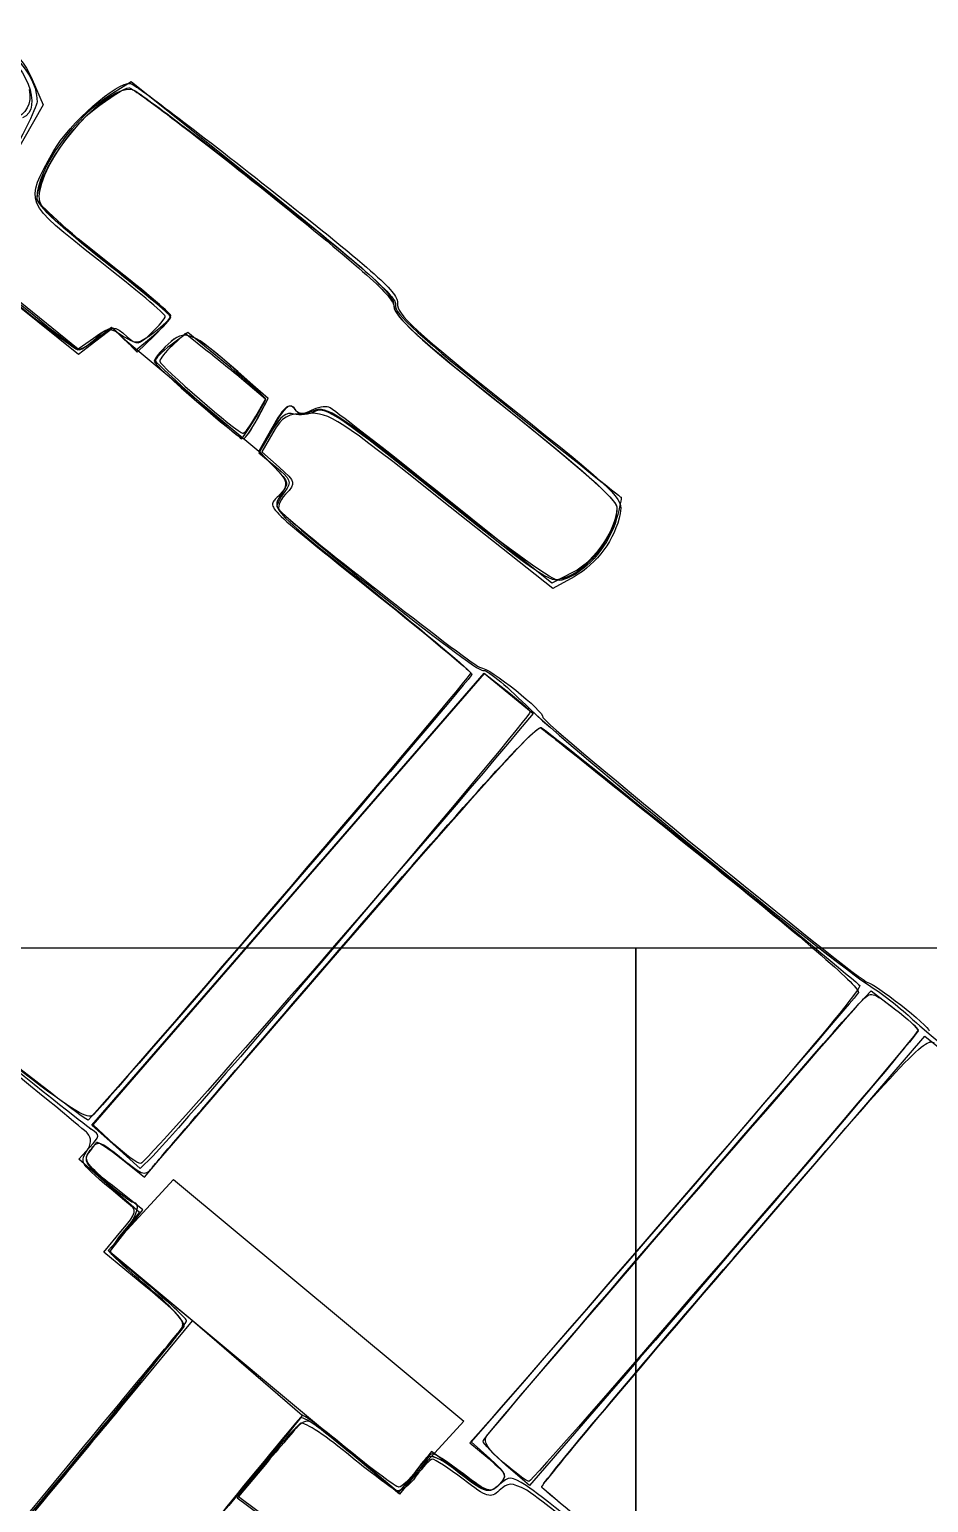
# Model space of a CAD drawing. Extents: x 143 to 420, y 187 to 724.
# Drawn here: x 247.2 to 329.6, y 588.8 to 723.7 of the extents above; entities that cross this region are included whole.
import ezdxf

# ---------------------------------------------------------------- set-up
doc = ezdxf.new("R2010")
doc.units = 0
doc.layers.add('Calque_1', color=7, linetype='CONTINUOUS')
doc.layers.add('Calque_2', color=7, linetype='CONTINUOUS')

msp = doc.modelspace()

# ---------------------------------------------------------------- linework, layer by layer
at = {"layer": 'Calque_1', "color": 7}
for points in [[(247.479718, 719.131594), (248.496519, 716.832959), (244.930557, 710.591257)], [(254.842585, 717.895657), (256.554177, 718.953473), (268.776081, 709.174756)], [(254.842608, 717.896712), (256.554177, 718.954528), (268.776081, 709.175811)], [(254.842625, 717.896613), (256.55421, 718.954429), (268.776114, 709.175712)], [(224.755818, 715.764416), (246.135283, 698.478935), (251.726605, 694.00116), (253.302076, 695.202836), (254.877548, 696.404513), (255.988494, 695.29354), (268.241023, 685.116165), (269.660734, 683.634272)], [(236.829817, 696.67758), (240.543987, 702.95671), (246.135279, 698.478935), (251.726579, 694.00116), (253.302053, 695.202836), (254.877525, 696.404513), (255.988494, 695.29354), (257.099454, 694.182571), (258.640674, 695.659147)], [(246.365676, 698.79544), (251.700094, 694.463938), (253.083405, 695.448944)], [(253.417751, 695.423591), (254.730293, 696.45604), (255.855546, 695.39892), (256.980812, 694.341802), (258.581337, 695.688578)], [(253.417751, 695.423591), (254.730293, 696.45604), (255.855546, 695.39892), (256.980812, 694.341802), (258.581337, 695.688578)], [(265.298321, 693.03502), (261.733104, 695.968007), (260.183016, 694.821973)], [(265.298321, 693.03502), (261.733104, 695.968007), (260.183016, 694.821973)], [(265.298321, 693.03502), (261.733104, 695.968007), (260.183016, 694.821973)], [(263.545596, 694.242337), (261.479306, 695.880857), (260.31992, 694.791675)], [(268.093405, 688.06638), (269.087602, 689.912493), (266.294496, 692.377843)], [(268.093405, 688.06638), (269.087602, 689.912493), (266.294496, 692.377843)], [(268.099405, 688.077546), (269.099634, 689.934823), (266.307187, 692.396804)], [(267.966555, 688.30194), (268.857011, 689.866473), (267.234432, 691.235148)], [(269.412309, 687.200263), (268.241023, 685.116165), (269.660734, 683.634272)], [(269.381058, 686.883112), (268.247419, 684.961668), (269.789727, 683.674081)], [(269.381058, 686.882057), (268.247419, 684.960613), (269.789727, 683.673026)], [(269.381091, 686.883013), (268.247451, 684.961569), (269.78976, 683.673982)], [(269.456515, 687.185281), (268.262055, 685.094118), (269.629978, 683.66635)], [(269.456515, 687.185281), (268.262055, 685.094118), (269.629978, 683.66635)], [(269.523204, 686.779222), (268.514469, 685.040098), (270.087502, 683.634582)], [(297.104044, 673.602594), (295.163747, 672.514212), (285.027549, 680.564061)], [(297.03195, 674.005062), (295.083741, 673.011162), (285.16541, 680.951332)], [(255.164899, 621.374961), (252.956664, 623.356669), (270.918817, 644.067119), (288.880948, 664.777556), (290.866242, 663.205193)], [(255.164899, 621.374796), (252.956664, 623.356508), (270.918817, 644.066954), (288.880948, 664.777394), (290.866242, 663.205028)], [(254.957677, 621.630128), (253.052913, 623.401143), (270.981583, 644.067324), (288.910254, 664.733498), (291.139557, 662.906769), (293.368826, 661.080044), (292.026353, 659.47875)], [(254.957686, 621.630135), (253.052926, 623.401143), (270.981583, 644.067327), (288.910254, 664.733501), (291.139557, 662.906772), (293.368826, 661.080047), (292.026353, 659.478754)], [(323.220572, 634.523583), (324.31617, 635.682717), (326.464873, 634.031284)], [(323.220572, 634.523421), (324.31617, 635.682556), (326.464873, 634.031122)], [(311.690607, 611.10501), (329.238826, 631.52866), (343.608379, 619.942176)], [(311.690607, 611.105007), (329.238826, 631.528657), (343.608379, 619.942173)], [(255.922036, 613.704971), (257.322002, 615.368716), (254.543136, 617.805911), (251.764268, 620.243092), (252.770668, 621.355146)], [(255.922069, 613.706161), (257.322034, 615.369906), (254.543159, 617.807101), (251.764287, 620.244282), (252.770688, 621.356336)], [(255.922102, 613.706062), (257.322034, 615.369807), (254.543176, 617.807002), (251.764301, 620.244183), (252.770701, 621.356237)], [(258.494771, 620.505979), (257.37313, 619.393247), (255.164899, 621.374961)], [(258.494771, 620.505818), (257.37313, 619.393082), (255.164899, 621.374796)], [(255.631712, 620.30564), (257.767691, 618.613937), (259.057816, 620.116407)], [(255.631712, 620.305637), (257.767691, 618.613937), (259.057816, 620.116404)], [(256.452908, 598.532973), (262.171706, 605.438587), (258.358987, 608.592388), (254.546232, 611.746167), (256.076544, 613.678338), (257.606854, 615.610529), (254.832241, 617.824543)], [(262.171706, 605.438587), (258.358987, 608.592388), (254.546248, 611.746163), (256.076544, 613.678338), (257.606854, 615.610532), (254.832254, 617.824543)], [(257.888778, 608.558883), (254.04437, 611.73903), (255.596842, 613.614781)], [(258.010512, 608.81194), (254.562414, 611.724878), (255.840085, 613.40001)], [(258.010545, 608.812866), (254.56245, 611.725804), (255.840118, 613.400936)], [(272.217645, 596.786633), (262.171706, 605.438587)], [(290.436838, 597.514976), (287.681872, 594.350391), (289.380073, 592.821862)], [(290.436871, 597.515902), (287.681905, 594.351347), (289.380106, 592.822785)], [(288.599887, 595.437286), (287.563659, 594.279187), (289.320901, 592.794831)], [(288.599887, 595.437253), (287.563659, 594.279154), (289.320901, 592.794798)], [(296.178778, 593.993411), (293.032483, 590.370275), (290.898449, 592.206007)], [(296.178778, 593.993247), (293.032483, 590.37011), (290.898449, 592.205842)], [(268.986135, 592.469398), (266.359635, 589.364574), (285.821878, 574.850831)], [(286.704521, 591.511463), (284.042056, 593.46587), (282.539206, 591.592492), (281.036324, 589.719114), (276.695536, 593.374457)], [(286.704554, 591.512386), (284.042089, 593.466793), (282.539239, 591.593415), (281.036357, 589.720037), (276.695569, 593.37538)], [(282.274199, 591.002415), (281.130407, 589.576177), (277.516929, 592.574854)], [(282.274199, 591.00136), (281.130407, 589.575122), (277.516929, 592.573799)], [(282.274232, 591.002316), (281.130439, 589.576078), (277.516962, 592.574755)], [(267.774368, 591.121057), (266.249729, 589.222032), (274.323197, 583.237534)], [(267.774368, 591.120002), (266.249729, 589.220977), (274.323197, 583.236479)], [(267.774401, 591.120958), (266.249762, 589.221933), (274.32323, 583.237435)]]:
    msp.add_lwpolyline(points, dxfattribs=at)
for points in [[(267.966555, 688.30194)], [(267.80051, 687.940266)], [(267.80051, 687.940266)], [(267.80051, 687.940266)], [(268.093405, 688.06638)], [(268.093405, 688.06638)], [(268.099405, 688.077546)], [(254.957677, 621.630128)], [(254.957686, 621.630135)], [(260.410887, 618.393655), (287.010015, 596.24003), (281.036512, 589.719903), (254.437383, 611.873529)], [(290.623454, 592.461652)], [(290.623454, 592.461619)]]:
    msp.add_lwpolyline(points, close=True, dxfattribs=at)
for points in [[(239.974167, 723.403831), (243.770895, 723.727648), (247.92546, 720.433408), (247.92546, 717.099073)], [(239.974191, 723.404886), (243.770918, 723.728703), (247.925483, 720.434463), (247.925483, 717.100128)], [(239.974207, 723.404787), (243.770935, 723.728604), (247.925499, 720.434364), (247.925499, 717.100029)], [(240.520575, 723.495359), (243.933539, 723.496743), (246.168825, 722.095097), (247.479718, 719.131594)], [(244.04059, 722.215239), (246.824004, 720.894423), (248.579522, 716.396167), (246.606981, 715.639234)], [(244.04059, 722.215239), (246.824004, 720.894423), (248.579522, 716.396167), (246.606981, 715.639234)], [(247.193379, 718.238894), (247.78396, 715.550004), (244.81574, 714.439219), (241.541922, 716.123977)], [(247.193405, 718.23889), (247.783977, 715.549987), (244.815759, 714.439193), (241.541922, 716.123977)], [(247.92546, 708.281476), (247.92546, 710.940249), (251.398024, 715.766802), (254.842585, 717.895657)], [(247.925483, 708.282531), (247.925483, 710.941304), (251.398048, 715.767857), (254.842608, 717.896712)], [(247.925499, 708.282432), (247.925499, 710.941205), (251.398064, 715.767758), (254.842625, 717.896613)], [(248.186808, 708.945638), (248.82413, 712.58084), (254.481828, 718.801102), (256.638073, 718.237232)], [(248.186808, 708.945638), (248.82413, 712.58084), (254.481828, 718.801102), (256.638073, 718.237232)], [(249.41365, 712.520507), (250.855563, 715.110588), (255.288485, 719.024991), (256.503971, 718.781507)], [(253.143788, 716.390615), (254.537298, 717.492134), (255.975077, 718.393375), (256.338848, 718.393375)], [(256.338848, 718.393375), (256.702619, 718.393375), (262.31227, 714.138478), (268.804761, 708.93805)], [(256.503971, 718.781507), (256.868566, 718.708456), (262.554597, 714.397271), (269.139621, 709.201059)], [(256.638073, 718.237232), (257.120354, 718.111107), (262.70083, 713.900637), (269.039176, 708.880621)], [(256.638073, 718.237232), (257.120354, 718.111107), (262.70083, 713.900637), (269.039176, 708.880621)], [(247.92546, 717.099073), (247.92546, 716.61318), (246.316802, 713.403265), (244.35067, 709.965927)], [(247.925483, 717.100128), (247.925483, 716.614235), (246.316825, 713.40432), (244.350693, 709.966982)], [(247.925499, 717.100029), (247.925499, 716.614136), (246.316842, 713.404221), (244.35071, 709.966883)], [(247.944896, 708.20709), (247.8998, 710.050519), (250.700791, 714.459542), (253.143788, 716.390615)], [(253.550538, 702.603277), (246.664295, 708.015332), (246.76765, 707.767555), (249.41365, 712.520507)], [(254.05006, 702.603195), (248.258692, 707.146482), (247.933124, 707.498655), (248.186808, 708.945638)], [(254.05006, 702.603195), (248.258692, 707.146482), (247.933124, 707.498655), (248.186808, 708.945638)], [(268.776081, 709.175811), (278.136378, 701.686658), (280.941582, 699.181525), (280.757208, 698.476384)], [(268.776081, 709.174756), (278.136378, 701.685603), (280.941582, 699.18047), (280.757208, 698.475329)], [(268.776114, 709.175712), (278.13641, 701.686559), (280.941615, 699.181426), (280.757241, 698.476285)], [(268.804761, 708.93805), (277.838471, 701.702102), (280.610381, 699.21482), (280.614007, 698.341352)], [(269.039176, 708.880621), (278.447701, 701.428975), (280.568482, 699.518934), (280.591063, 698.476611)], [(269.039176, 708.880621), (278.447701, 701.428975), (280.568482, 699.518934), (280.591063, 698.476611)], [(269.139621, 709.201059), (279.048491, 701.382), (281.082178, 699.560437), (280.937297, 698.633997)], [(254.030663, 702.519875), (250.137743, 705.58717), (247.92546, 707.674943), (247.92546, 708.281476)], [(254.030686, 702.52093), (250.137766, 705.588224), (247.925483, 707.675998), (247.925483, 708.282531)], [(254.030702, 702.520831), (250.137782, 705.588126), (247.925499, 707.675899), (247.925499, 708.282432)], [(254.073106, 702.655389), (250.713269, 705.272441), (247.955574, 707.770704), (247.944896, 708.20709)], [(240.77588, 703.434652), (240.77588, 703.044721), (251.339439, 694.390057), (251.81537, 694.390057)], [(240.775904, 703.435707), (240.775904, 703.045776), (251.339462, 694.391112), (251.815393, 694.391112)], [(240.77592, 703.435608), (240.77592, 703.045677), (251.339478, 694.391013), (251.81541, 694.391013)], [(259.671199, 697.457783), (259.671199, 697.642091), (256.916892, 699.957562), (253.550538, 702.603277)], [(260.158886, 697.42251), (260.145699, 697.580347), (257.388525, 699.87416), (254.030663, 702.519875)], [(260.158886, 697.423565), (260.145699, 697.581402), (257.388525, 699.875215), (254.030686, 702.52093)], [(260.158918, 697.423466), (260.145732, 697.581303), (257.388558, 699.875116), (254.030702, 702.520831)], [(260.181895, 697.414078), (260.181895, 697.622385), (257.422578, 699.957483), (254.05006, 702.603195)], [(260.181895, 697.414078), (260.181895, 697.622385), (257.422578, 699.957483), (254.05006, 702.603195)], [(260.181895, 697.516421), (260.181895, 697.725816), (257.432929, 700.03834), (254.073106, 702.655389)], [(245.918092, 698.719007), (248.847852, 696.344443), (251.438493, 694.399257), (251.675064, 694.396376)], [(245.918092, 698.719007), (248.847852, 696.344443), (251.438493, 694.399257), (251.675064, 694.396376)], [(280.757208, 698.476384), (280.573592, 697.773889), (282.978434, 695.587609), (290.904185, 689.25193)], [(280.757208, 698.475329), (280.573592, 697.772834), (282.978434, 695.586554), (290.904185, 689.250875)], [(280.757241, 698.476285), (280.573625, 697.77379), (282.978467, 695.58751), (290.904218, 689.251831)], [(280.591063, 698.476611), (280.614139, 697.44103), (282.546854, 695.663755), (290.827673, 689.066488)], [(280.591063, 698.476611), (280.614139, 697.44103), (282.546854, 695.663755), (290.827673, 689.066488)], [(280.614007, 698.341352), (280.617304, 697.471589), (283.048123, 695.264494), (290.827673, 689.066567)], [(280.937297, 698.633997), (280.793239, 697.713032), (282.611532, 696.039199), (291.19418, 689.19191)], [(253.083405, 695.448944), (254.769083, 696.649249), (255.000953, 696.659327), (256.189219, 695.583937)], [(253.333964, 695.454938), (254.408998, 696.464878), (254.534226, 696.476077), (255.761496, 695.671947)], [(253.333987, 695.455992), (254.409021, 696.465933), (254.534249, 696.477132), (255.761496, 695.673002)], [(253.334003, 695.455894), (254.409037, 696.465834), (254.534265, 696.477033), (255.761529, 695.672903)], [(258.399864, 695.928298), (259.099121, 696.585205), (259.671199, 697.273475), (259.671199, 697.457783)], [(258.581337, 695.688578), (259.461639, 696.429302), (260.181895, 697.205781), (260.181895, 697.414078)], [(258.581337, 695.688578), (259.461639, 696.429302), (260.181895, 697.205781), (260.181895, 697.414078)], [(258.618687, 695.980864), (259.478451, 696.616515), (260.171544, 697.265728), (260.158886, 697.423565)], [(258.618687, 695.979809), (259.478451, 696.61546), (260.171544, 697.264673), (260.158886, 697.42251)], [(258.61872, 695.980765), (259.478484, 696.616416), (260.171577, 697.265629), (260.158918, 697.423466)], [(258.640674, 695.659147), (259.488341, 696.471264), (260.181895, 697.30704), (260.181895, 697.516421)], [(266.307187, 692.396804), (262.116226, 696.091808), (261.465032, 696.347219), (259.924701, 694.90016)], [(266.294496, 692.377843), (262.079041, 696.098583), (261.460911, 696.343349), (259.924701, 694.90016)], [(266.294496, 692.377843), (262.079041, 696.098583), (261.460911, 696.343349), (259.924701, 694.90016)], [(251.675064, 694.396376), (251.911622, 694.393482), (252.695847, 694.855739), (253.417751, 695.423591)], [(251.675064, 694.396376), (251.911622, 694.393482), (252.695847, 694.855739), (253.417751, 695.423591)], [(251.81537, 694.390057), (252.027171, 694.390057), (252.71053, 694.869255), (253.333964, 695.454938)], [(251.815393, 694.391112), (252.027195, 694.391112), (252.710553, 694.87031), (253.333987, 695.455992)], [(251.81541, 694.391013), (252.027211, 694.391013), (252.710569, 694.870211), (253.334003, 695.455894)], [(255.761496, 695.673002), (256.992515, 694.8664), (257.131562, 694.88138), (258.618687, 695.980864)], [(255.761496, 695.671947), (256.992515, 694.865345), (257.131562, 694.880325), (258.618687, 695.979809)], [(255.761529, 695.672903), (256.992548, 694.866301), (257.131595, 694.881281), (258.61872, 695.980765)], [(256.189219, 695.583937), (257.070642, 694.786285), (257.206821, 694.807498), (258.399864, 695.928298)], [(259.924701, 694.90016), (259.223532, 694.24144), (258.649839, 693.537083), (258.649839, 693.334924)], [(259.924701, 694.90016), (259.223532, 694.24144), (258.649839, 693.537083), (258.649839, 693.334924)], [(259.924701, 694.90016), (259.223532, 694.24144), (258.649839, 693.537083), (258.649839, 693.334924)], [(260.183016, 694.821973), (259.330471, 694.191656), (258.694177, 693.530381), (258.769074, 693.352475)], [(260.183016, 694.821973), (259.330471, 694.191656), (258.694177, 693.530381), (258.769074, 693.352475)], [(260.183016, 694.821973), (259.330471, 694.191656), (258.694177, 693.530381), (258.769074, 693.352475)], [(260.31992, 694.791675), (259.682242, 694.192622), (259.160535, 693.536859), (259.160535, 693.334426)], [(267.234432, 691.235148), (266.342031, 691.987914), (264.682037, 693.341151), (263.545596, 694.242337)], [(258.649839, 693.334924), (258.649839, 692.947244), (266.374008, 686.236869), (266.832322, 686.226373)], [(258.649839, 693.334924), (258.649839, 692.947244), (266.374008, 686.236869), (266.832322, 686.226373)], [(258.649839, 693.334924), (258.649839, 692.947244), (266.374008, 686.236869), (266.832322, 686.226373)], [(258.769074, 693.352475), (258.881485, 693.085391), (266.376579, 686.328041), (266.651476, 686.245954)], [(258.769074, 693.352475), (258.881485, 693.085391), (266.376579, 686.328041), (266.651476, 686.245954)], [(258.769074, 693.352475), (258.881485, 693.085391), (266.376579, 686.328041), (266.651476, 686.245954)], [(259.160535, 693.334426), (259.160535, 692.933023), (266.336592, 686.728921), (266.794808, 686.734179)], [(268.863538, 689.88115), (268.863538, 690.002626), (267.259189, 691.421876), (265.298321, 693.03502)], [(268.863538, 689.88115), (268.863538, 690.002626), (267.259189, 691.421876), (265.298321, 693.03502)], [(268.863538, 689.88115), (268.863538, 690.002626), (267.259189, 691.421876), (265.298321, 693.03502)], [(267.80051, 687.940266), (268.38518, 688.886267), (268.863538, 689.759663), (268.863538, 689.88115)], [(267.80051, 687.940266), (268.38518, 688.886267), (268.863538, 689.759663), (268.863538, 689.88115)], [(267.80051, 687.940266), (268.38518, 688.886267), (268.863538, 689.759663), (268.863538, 689.88115)], [(271.673127, 688.772293), (271.112752, 689.679027), (270.608351, 689.328304), (269.412309, 687.200263)], [(271.660237, 688.793137), (271.128047, 689.654237), (270.679985, 689.327338), (269.456515, 687.185281)], [(271.660237, 688.793137), (271.128047, 689.654237), (270.679985, 689.327338), (269.456515, 687.185281)], [(266.794808, 686.734179), (266.949415, 686.735965), (267.476825, 687.441446), (267.966555, 688.30194)], [(271.457238, 688.505417), (270.752541, 688.729086), (270.228724, 688.319757), (269.381058, 686.883112)], [(271.457238, 688.504362), (270.752541, 688.728031), (270.228724, 688.318702), (269.381058, 686.882057)], [(271.457271, 688.505318), (270.752574, 688.728987), (270.228757, 688.319658), (269.381091, 686.883013)], [(272.711628, 688.566129), (270.791868, 688.524066), (270.411615, 688.310913), (269.523204, 686.779222)], [(273.421962, 688.753381), (272.859741, 688.452475), (271.975615, 688.340911), (271.457238, 688.505417)], [(273.421962, 688.752326), (272.859741, 688.45142), (271.975615, 688.339856), (271.457238, 688.504362)], [(273.421995, 688.753282), (272.859774, 688.452376), (271.975648, 688.340812), (271.457271, 688.505318)], [(273.278234, 688.801708), (272.438611, 688.482473), (271.854138, 688.479375), (271.660237, 688.793137)], [(273.278234, 688.801708), (272.438611, 688.482473), (271.854138, 688.479375), (271.660237, 688.793137)], [(273.019886, 688.811621), (272.338693, 688.447049), (271.882389, 688.433725), (271.673127, 688.772293)], [(285.027549, 680.564061), (275.401323, 688.208882), (274.781644, 688.611509), (272.711628, 688.566129)], [(274.648629, 689.127262), (274.319637, 689.256914), (273.586557, 689.115065), (273.019886, 688.811621)], [(284.610144, 681.277255), (275.388236, 688.664234), (274.488319, 689.261777), (273.278234, 688.801708)], [(284.610144, 681.277255), (275.388236, 688.664234), (274.488319, 689.261777), (273.278234, 688.801708)], [(284.722424, 681.078558), (275.751578, 688.254638), (274.314164, 689.230879), (273.421962, 688.753381)], [(284.722424, 681.077503), (275.751578, 688.253583), (274.314164, 689.229824), (273.421962, 688.752326)], [(284.722457, 681.078459), (275.751611, 688.254539), (274.314197, 689.23078), (273.421995, 688.753282)], [(285.16541, 680.951332), (279.710333, 685.318423), (274.977786, 688.997594), (274.648629, 689.127262)], [(290.827673, 689.066567), (297.536613, 683.7216), (301.036625, 680.606915), (301.036625, 679.981576)], [(290.827673, 689.066488), (297.738163, 683.560967), (301.036625, 680.615882), (301.036625, 679.95135)], [(290.827673, 689.066488), (297.738163, 683.560967), (301.036625, 680.615882), (301.036625, 679.95135)], [(290.904185, 689.25193), (296.617478, 684.684872), (301.343201, 680.914965), (301.405802, 680.874358)], [(290.904185, 689.250875), (296.617478, 684.683817), (301.343201, 680.91391), (301.405802, 680.873304)], [(290.904218, 689.251831), (296.617511, 684.684773), (301.343234, 680.914866), (301.405835, 680.87426)], [(291.19418, 689.19191), (301.145575, 681.252634), (301.612527, 680.801097), (301.330345, 679.390184)], [(266.651476, 686.245954), (266.698616, 686.231779), (267.215839, 686.994264), (267.80051, 687.940266)], [(266.651476, 686.245954), (266.698616, 686.231779), (267.215839, 686.994264), (267.80051, 687.940266)], [(266.651476, 686.245954), (266.698616, 686.231779), (267.215839, 686.994264), (267.80051, 687.940266)], [(266.832322, 686.226373), (266.979018, 686.223093), (267.549315, 687.056041), (268.099405, 688.077546)], [(266.832322, 686.226373), (266.979018, 686.223093), (267.546612, 687.051014), (268.093405, 688.06638)], [(266.832322, 686.226373), (266.979018, 686.223093), (267.546612, 687.051014), (268.093405, 688.06638)], [(269.629978, 683.66635), (270.924059, 682.315626), (270.95442, 682.172286), (270.192858, 681.01)], [(269.629978, 683.66635), (270.924059, 682.315626), (270.95442, 682.172286), (270.192858, 681.01)], [(269.660734, 683.634272), (271.051469, 682.182674), (271.061128, 682.130991), (270.133818, 681.106311)], [(269.660734, 683.634272), (271.051469, 682.182674), (271.061128, 682.130991), (270.133818, 681.106311)], [(269.789727, 683.674081), (271.184747, 682.509454), (271.262941, 682.291989), (270.608483, 681.396939)], [(269.789727, 683.673026), (271.184747, 682.508399), (271.262941, 682.290935), (270.608483, 681.395884)], [(269.78976, 683.673982), (271.18478, 682.509355), (271.262974, 682.291891), (270.608516, 681.39684)], [(270.087502, 683.634582), (271.648139, 682.240162), (271.65282, 682.220531), (270.682655, 681.148494)], [(270.608483, 681.396939), (270.210528, 680.852687), (269.884898, 680.235493), (269.884898, 680.025403)], [(270.608483, 681.395884), (270.210528, 680.851632), (269.884898, 680.234438), (269.884898, 680.024348)], [(270.608516, 681.39684), (270.210561, 680.852588), (269.884931, 680.235394), (269.884931, 680.025304)], [(270.133818, 681.106311), (268.986663, 679.838698), (268.140348, 680.707644), (279.077204, 671.923641)], [(270.133818, 681.106311), (268.986663, 679.838698), (268.140348, 680.707644), (279.077204, 671.923641)], [(270.192858, 681.01), (269.389827, 679.784414), (269.410265, 679.763432), (278.571155, 672.404112)], [(270.192858, 681.01), (269.389827, 679.784414), (269.410265, 679.763432), (278.571155, 672.404112)], [(270.682655, 681.148494), (270.091359, 680.495111), (269.891787, 679.890226), (270.177826, 679.618435)], [(295.538792, 673.321688), (295.037622, 673.283942), (290.119713, 676.863941), (284.610144, 681.277255)], [(295.538792, 673.321688), (295.037622, 673.283942), (290.119713, 676.863941), (284.610144, 681.277255)], [(296.496925, 673.476426), (295.030535, 672.869023), (294.795493, 673.020778), (284.722424, 681.078558)], [(296.496925, 673.475371), (295.030535, 672.867968), (294.795493, 673.019723), (284.722424, 681.077503)], [(296.496958, 673.476327), (295.030568, 672.868924), (294.795526, 673.020679), (284.722457, 681.078459)], [(301.405802, 680.874358), (301.468436, 680.833745), (301.287457, 679.95881), (301.003165, 678.930039)], [(301.405802, 680.873304), (301.468436, 680.83269), (301.287457, 679.957755), (301.003165, 678.928985)], [(301.405835, 680.87426), (301.468469, 680.833646), (301.28749, 679.958711), (301.003198, 678.929941)], [(269.884898, 680.025403), (269.884898, 679.339371), (288.274619, 664.714273), (288.760031, 665.014269)], [(269.884898, 680.024348), (269.884898, 679.338316), (288.274619, 664.713218), (288.760031, 665.013214)], [(269.884931, 680.025304), (269.884931, 679.339272), (288.274652, 664.714174), (288.760064, 665.01417)], [(270.177826, 679.618435), (272.428458, 677.480033), (288.042347, 665.282217), (288.528945, 665.282217)], [(301.036625, 679.95135), (301.036625, 677.325268), (297.86165, 673.49666), (295.538792, 673.321688)], [(301.036625, 679.95135), (301.036625, 677.325268), (297.86165, 673.49666), (295.538792, 673.321688)], [(301.003165, 678.930039), (300.357542, 676.591793), (298.452749, 674.286558), (296.496925, 673.476426)], [(301.003165, 678.928985), (300.357542, 676.590738), (298.452749, 674.285504), (296.496925, 673.475371)], [(301.003198, 678.929941), (300.357575, 676.591694), (298.452782, 674.28646), (296.496958, 673.476327)], [(301.036625, 679.981576), (301.036625, 678.048534), (298.999971, 675.009079), (297.03195, 674.005062)], [(301.330345, 679.390184), (300.861909, 677.047998), (299.207585, 674.782533), (297.104044, 673.602594)], [(278.571155, 672.404112), (283.62198, 668.346597), (287.755484, 664.864808), (287.75667, 664.666806)], [(278.571155, 672.404112), (283.62198, 668.346597), (287.755484, 664.864808), (287.75667, 664.666806)], [(279.077204, 671.923641), (283.711679, 668.201448), (287.567252, 664.993125), (287.645215, 664.794032)], [(279.077204, 671.923641), (283.711679, 668.201448), (287.567252, 664.993125), (287.645215, 664.794032)], [(288.528945, 665.282217), (289.356108, 665.282217), (294.408614, 661.249775), (294.258622, 660.709347)], [(287.645215, 664.794032), (287.747407, 664.532684), (255.257261, 626.554809), (252.600103, 623.829789)], [(287.645215, 664.794032), (287.747407, 664.532684), (255.257274, 626.554812), (252.600116, 623.829785)], [(287.75667, 664.666806), (287.758615, 664.368933), (255.743893, 627.107335), (253.094323, 624.323445)], [(287.75667, 664.666806), (287.758615, 664.368933), (255.743893, 627.107335), (253.094323, 624.323445)], [(288.760031, 665.014269), (289.019797, 665.174776), (290.796686, 663.739591), (292.708699, 661.824938)], [(288.760031, 665.013214), (289.019797, 665.173722), (290.796686, 663.738537), (292.708699, 661.823883)], [(288.760064, 665.01417), (289.01983, 665.174678), (290.796719, 663.739493), (292.708732, 661.824839)], [(290.866242, 663.205193), (291.958148, 662.340388), (292.958344, 661.45998), (293.088886, 661.248726)], [(290.866242, 663.205028), (291.958148, 662.340226), (292.958344, 661.459816), (293.088886, 661.248562)], [(293.088886, 661.248726), (293.2936, 660.917403), (261.578168, 623.564943), (258.494771, 620.505979)], [(293.088886, 661.248562), (293.2936, 660.917242), (261.578168, 623.564782), (258.494771, 620.505818)], [(292.708699, 661.824938), (296.278563, 658.250198), (320.67543, 638.351644), (324.294775, 636.062743)], [(292.708699, 661.823883), (296.278563, 658.249143), (320.67543, 638.350589), (324.294775, 636.061688)], [(292.708732, 661.824839), (296.278596, 658.250099), (320.675463, 638.351545), (324.294808, 636.062644)], [(259.057816, 620.116407), (286.933596, 652.579729), (293.599286, 660.120737), (294.090236, 659.749243)], [(259.057816, 620.116404), (286.933596, 652.579729), (293.599286, 660.120737), (294.090236, 659.749243)], [(276.440583, 640.406442), (287.91609, 653.731612), (293.673095, 660.050254), (294.102796, 659.791755)], [(276.440616, 640.407368), (287.916123, 653.732538), (293.673128, 660.051181), (294.102829, 659.792681)], [(294.258622, 660.709347), (294.142915, 660.292219), (323.381079, 636.428561), (324.007912, 636.428561)], [(292.026353, 659.478754), (281.57659, 647.014535), (257.845488, 619.834825), (257.421655, 619.845301)], [(292.026353, 659.47875), (281.57659, 647.014532), (257.845488, 619.834825), (257.421655, 619.845298)], [(294.090236, 659.749243), (294.399779, 659.515058), (301.150025, 654.100785), (309.090841, 647.717551)], [(294.090236, 659.749243), (294.399779, 659.515058), (301.150025, 654.100785), (309.090841, 647.717551)], [(294.102796, 659.791755), (295.221865, 659.118543), (322.977322, 636.615589), (323.267284, 636.146419)], [(294.102829, 659.792681), (295.221898, 659.11947), (322.977355, 636.616515), (323.267317, 636.147345)], [(252.512963, 622.650852), (252.194717, 623.034016), (236.796631, 635.550774), (218.294782, 650.465828)], [(252.960119, 622.924394), (252.510807, 623.175951), (237.003554, 635.586057), (218.499568, 650.502505)], [(252.960139, 622.925584), (252.51083, 623.177009), (237.003577, 635.587112), (218.499591, 650.50356)], [(252.960152, 622.925485), (252.510846, 623.17691), (237.003593, 635.587013), (218.499608, 650.503461)], [(252.600103, 623.829789), (252.41652, 623.641492), (237.098978, 635.723495), (218.561144, 650.678644)], [(253.094323, 624.323445), (252.321231, 623.511167), (250.030365, 625.257296), (218.561144, 650.645099)], [(253.094323, 624.323445), (252.321231, 623.511167), (250.030365, 625.257296), (218.561144, 650.645099)], [(252.600116, 623.829785), (252.4165, 623.641488), (237.099001, 635.723492), (218.561167, 650.678644)], [(309.090841, 647.717551), (318.498014, 640.15562), (323.398122, 635.899984), (323.153884, 635.504165)], [(309.090841, 647.717551), (318.498014, 640.15562), (323.398122, 635.899984), (323.153884, 635.504161)], [(258.600325, 619.636368), (259.048882, 620.187058), (267.07699, 629.533598), (276.440583, 640.406442)], [(258.600358, 619.637294), (259.048915, 620.187984), (267.077023, 629.534524), (276.440616, 640.407368)], [(323.267284, 636.146419), (323.495732, 635.776839), (313.223388, 623.689469), (290.436838, 597.514976)], [(323.267317, 636.147345), (323.495765, 635.777766), (313.223421, 623.690395), (290.436871, 597.515902)], [(323.478558, 634.777968), (324.277831, 635.636319), (324.424526, 635.599609), (326.466323, 634.030321)], [(323.478558, 634.777968), (324.277831, 635.636315), (324.424526, 635.599605), (326.466323, 634.030325)], [(324.007912, 636.428561), (324.539047, 636.428561), (329.634969, 632.425352), (329.634969, 632.008102)], [(324.294775, 636.062743), (325.406163, 635.359876), (327.119825, 634.005578), (328.102912, 633.053187)], [(324.294775, 636.061688), (325.406163, 635.358821), (327.119825, 634.004523), (328.102912, 633.052133)], [(324.294808, 636.062644), (325.406196, 635.359777), (327.119858, 634.005479), (328.102945, 633.053089)], [(323.153884, 635.504165), (322.84467, 635.002995), (291.997673, 599.234541), (288.599887, 595.437253)], [(323.153884, 635.504161), (322.84467, 635.002992), (291.997673, 599.234541), (288.599887, 595.437286)], [(288.772327, 594.428354), (288.77892, 594.760412), (320.160909, 631.286524), (323.220572, 634.523583)], [(288.772327, 594.428189), (288.77892, 594.760247), (320.160909, 631.286363), (323.220572, 634.523421)], [(289.072179, 594.868175), (289.460673, 595.497645), (321.399543, 632.54522), (323.478558, 634.777968)], [(289.072179, 594.868208), (289.460673, 595.497652), (321.399543, 632.54522), (323.478558, 634.777968)], [(326.464873, 634.031284), (327.646641, 633.122998), (328.613576, 632.214745), (328.613576, 632.012952)], [(326.464873, 634.031122), (327.646641, 633.122833), (328.613576, 632.21458), (328.613576, 632.01279)], [(326.466323, 634.030325), (327.647333, 633.122655), (328.613576, 632.237527), (328.613576, 632.063378)], [(326.466323, 634.030321), (327.647333, 633.122655), (328.613576, 632.237527), (328.613576, 632.063382)], [(328.102912, 633.053187), (329.085967, 632.100804), (345.385432, 618.797045), (364.323925, 603.489287)], [(328.102912, 633.052133), (329.085967, 632.099749), (345.385432, 618.79599), (364.323925, 603.488232)], [(328.102945, 633.053089), (329.086, 632.100705), (345.385465, 618.796946), (364.323958, 603.489188)], [(328.613576, 632.063382), (328.613576, 631.575174), (293.367343, 590.719937), (292.964937, 590.741661)], [(328.613576, 632.063378), (328.613576, 631.575171), (293.367343, 590.719904), (292.964937, 590.741661)], [(328.613576, 632.012952), (328.613576, 631.714155), (310.672115, 610.683478), (296.178778, 593.993411)], [(328.613576, 632.01279), (328.613576, 631.713961), (310.672115, 610.683313), (296.178778, 593.993247)], [(311.697991, 611.187625), (327.437378, 629.50474), (329.339337, 631.543221), (330.082603, 630.892053)], [(311.697991, 611.187265), (327.437378, 629.504378), (329.339337, 631.542862), (330.082603, 630.891694)], [(252.457153, 620.938881), (252.931617, 621.698613), (252.945654, 622.129468), (252.512963, 622.650852)], [(252.770668, 621.355146), (253.672236, 622.35137), (253.691969, 622.514831), (252.960119, 622.924394)], [(252.770688, 621.356336), (253.672256, 622.35256), (253.691989, 622.516021), (252.960139, 622.925584)], [(252.770701, 621.356237), (253.672269, 622.352461), (253.691998, 622.515922), (252.960152, 622.925485)], [(256.125438, 616.327795), (251.82168, 619.846448), (251.795482, 619.879377), (252.457153, 620.938881)], [(254.212634, 618.192276), (252.256418, 619.923679), (252.135861, 620.169675), (252.802664, 621.069226)], [(254.212677, 618.193202), (252.256457, 619.924606), (252.1359, 620.170602), (252.802707, 621.070152)], [(254.832241, 617.824543), (252.524398, 619.666109), (252.158248, 620.171498), (252.655738, 620.828725)], [(254.832254, 617.824543), (252.524428, 619.666112), (252.158251, 620.171492), (252.655761, 620.828725)], [(252.655738, 620.828725), (252.984698, 621.263305), (253.308287, 621.704029), (253.374814, 621.808107)], [(252.655761, 620.828725), (252.984754, 621.263302), (253.308307, 621.704023), (253.374831, 621.808104)], [(252.802664, 621.069226), (253.508544, 622.021487), (253.599693, 621.998339), (255.658315, 620.343998)], [(252.802707, 621.070152), (253.508587, 622.022414), (253.599732, 621.999266), (255.658348, 620.344925)], [(253.374814, 621.808107), (253.441338, 621.912178), (254.456942, 621.236076), (255.631712, 620.30564)], [(253.374831, 621.808104), (253.44142, 621.912175), (254.456945, 621.236079), (255.631712, 620.305637)], [(257.421655, 619.845298), (257.11409, 619.85288), (256.005307, 620.656073), (254.957677, 621.630128)], [(257.421655, 619.845301), (257.11409, 619.853213), (256.005307, 620.656076), (254.957686, 621.630135)], [(255.658315, 620.343998), (257.74356, 618.668224), (257.80059, 618.654513), (258.600325, 619.636368)], [(255.658348, 620.344925), (257.743593, 618.66915), (257.800623, 618.65544), (258.600358, 619.637294)], [(256.734793, 616.2772), (256.524145, 616.288738), (255.389151, 617.150959), (254.212634, 618.192276)], [(256.734826, 616.278127), (256.524178, 616.289664), (255.389187, 617.151885), (254.212677, 618.193202)], [(255.596842, 613.614781), (257.135129, 615.473107), (257.14004, 615.498316), (256.125438, 616.327795)], [(255.840085, 613.40001), (257.106904, 615.060841), (257.472092, 616.235298), (256.734793, 616.2772)], [(255.840118, 613.400936), (257.106937, 615.061768), (257.472125, 616.236225), (256.734826, 616.278127)], [(254.670893, 611.666196), (254.58904, 611.87246), (255.152079, 612.789887), (255.922036, 613.704971)], [(254.670916, 611.667386), (254.589063, 611.87365), (255.152102, 612.791077), (255.922069, 613.706161)], [(254.670932, 611.667288), (254.58908, 611.873551), (255.152118, 612.790978), (255.922102, 613.706062)], [(258.273607, 608.373272), (256.373956, 609.978129), (254.752732, 611.45994), (254.670893, 611.666196)], [(258.27364, 608.374462), (256.373989, 609.979319), (254.752755, 611.46113), (254.670916, 611.667386)], [(258.273673, 608.374363), (256.374022, 609.97922), (254.752772, 611.461031), (254.670932, 611.667288)], [(294.142387, 590.244974), (294.142387, 590.526497), (302.042425, 599.950706), (311.697991, 611.187625)], [(294.142387, 590.244612), (294.142387, 590.526134), (302.042425, 599.950347), (311.697991, 611.187265)], [(294.142387, 590.221998), (294.142387, 590.474511), (302.039096, 599.871992), (311.690607, 611.10501)], [(294.142387, 590.222031), (294.142387, 590.474544), (302.039096, 599.871992), (311.690607, 611.105007)], [(261.031118, 604.561766), (261.649841, 605.281554), (261.276049, 605.757008), (257.888778, 608.558883)], [(261.625671, 605.469179), (261.533698, 605.705572), (259.906966, 607.209803), (258.010512, 608.81194)], [(261.625704, 605.470105), (261.533731, 605.706498), (259.906999, 607.210729), (258.010545, 608.812866)], [(261.358719, 604.858631), (261.586179, 605.226905), (260.405102, 606.572583), (258.273607, 608.373272)], [(261.358752, 604.859821), (261.586212, 605.228095), (260.405135, 606.573773), (258.27364, 608.374462)], [(261.358785, 604.859722), (261.586245, 605.227996), (260.405135, 606.573674), (258.273673, 608.374363)], [(247.268401, 587.688525), (254.815231, 596.803867), (261.155884, 604.53043), (261.358719, 604.858631)], [(247.268421, 587.689712), (254.815254, 596.805057), (261.155917, 604.53162), (261.358752, 604.859821)], [(247.268434, 587.689613), (254.81527, 596.804958), (261.155917, 604.531521), (261.358785, 604.859722)], [(247.770194, 588.08536), (255.482611, 597.410051), (261.717578, 605.232776), (261.625671, 605.469179)], [(247.770237, 588.086283), (255.482644, 597.410977), (261.717611, 605.233702), (261.625704, 605.470105)], [(248.936835, 589.956331), (255.202548, 597.539973), (260.644865, 604.112428), (261.031118, 604.561766)], [(242.261716, 581.370288), (246.921532, 587.011651), (253.307568, 594.734864), (256.452908, 598.532973)], [(272.217645, 596.786636), (271.756397, 596.289663), (265.888563, 589.177331), (264.602294, 587.55617)], [(272.013492, 596.525292), (271.82592, 596.247824), (269.736192, 593.669924), (267.36982, 590.796614)], [(272.013525, 596.526218), (271.825953, 596.24875), (269.736225, 593.670847), (267.369853, 590.797537)], [(273.131803, 596.084172), (272.339682, 596.608381), (271.716245, 596.0309), (267.774368, 591.121057)], [(273.131803, 596.083117), (272.339682, 596.607326), (271.716245, 596.029845), (267.774368, 591.120002)], [(273.131835, 596.084073), (272.339715, 596.608282), (271.716278, 596.030801), (267.774401, 591.120958)], [(276.695536, 593.374457), (274.275562, 595.412298), (272.203734, 596.806554), (272.013492, 596.525292)], [(276.695569, 593.37538), (274.275595, 595.413222), (272.203767, 596.80748), (272.013525, 596.526218)], [(276.484361, 593.594862), (274.235312, 595.455549), (272.315288, 596.891848), (272.217645, 596.786636)], [(276.484361, 593.594895), (274.235312, 595.455546), (272.315288, 596.891848), (272.217645, 596.786633)], [(272.009437, 596.043384), (271.791208, 595.785365), (270.430735, 594.177093), (268.986135, 592.469398)], [(276.274175, 593.337932), (274.10266, 595.120194), (272.232216, 596.306769), (272.009437, 596.043384)], [(277.516929, 592.574854), (275.529492, 594.224102), (273.556196, 595.803298), (273.131803, 596.084172)], [(277.516929, 592.573799), (275.529492, 594.223047), (273.556196, 595.802244), (273.131803, 596.083117)], [(277.516962, 592.574755), (275.529524, 594.224003), (273.556229, 595.8032), (273.131835, 596.084073)], [(290.623454, 592.461652), (289.223456, 593.660035), (288.76524, 594.370896), (289.072179, 594.868208)], [(290.623454, 592.461619), (289.223456, 593.660002), (288.76524, 594.370863), (289.072179, 594.868175)], [(290.898449, 592.206007), (289.724724, 593.215697), (288.767943, 594.215729), (288.772327, 594.428354)], [(290.898449, 592.205842), (289.724724, 593.215532), (288.767943, 594.215564), (288.772327, 594.428189)], [(280.828478, 589.899961), (280.450961, 590.045008), (278.401516, 591.591898), (276.274175, 593.337932)], [(281.067245, 590.211811), (280.795612, 590.211811), (278.73341, 591.734209), (276.484361, 593.594895)], [(281.067245, 590.211779), (280.795612, 590.211779), (278.73341, 591.734176), (276.484361, 593.594862)], [(283.75338, 592.932724), (283.568775, 592.655487), (282.903307, 591.786855), (282.274199, 591.002415)], [(283.75338, 592.931669), (283.568775, 592.654432), (282.903307, 591.7858), (282.274199, 591.00136)], [(283.753412, 592.932625), (283.568808, 592.655388), (282.90334, 591.786756), (282.274232, 591.002316)], [(284.145401, 592.765525), (283.923875, 592.765525), (283.241628, 592.061487), (282.628904, 591.20103)], [(284.14527, 593.275891), (283.923744, 593.275891), (283.25188, 592.586491), (282.651881, 591.743835)], [(284.14527, 593.275891), (283.923744, 593.275891), (283.25188, 592.586491), (282.651881, 591.743868)], [(286.051448, 591.909749), (284.9126, 592.795754), (283.94794, 593.225191), (283.75338, 592.932724)], [(286.051448, 591.908694), (284.9126, 592.794699), (283.94794, 593.224136), (283.75338, 592.931669)], [(286.051481, 591.90965), (284.912633, 592.795655), (283.947973, 593.225092), (283.753412, 592.932625)], [(286.968044, 591.427864), (285.636878, 592.444279), (284.366631, 593.275891), (284.14527, 593.275891)], [(286.968044, 591.427897), (285.636878, 592.444312), (284.366631, 593.275891), (284.14527, 593.275891)], [(286.952815, 590.9292), (285.630087, 591.939187), (284.366763, 592.765525), (284.145401, 592.765525)], [(289.320901, 592.794831), (290.960589, 591.409832), (291.02164, 591.252588), (290.233245, 590.445172)], [(289.320901, 592.794798), (290.960589, 591.409799), (291.02164, 591.252555), (290.233245, 590.445139)], [(289.380073, 592.821862), (290.971203, 591.389657), (291.024343, 591.238578), (290.22263, 590.425162)], [(289.380106, 592.822785), (290.971236, 591.39058), (291.024376, 591.239501), (290.222663, 590.426085)], [(292.964937, 590.741661), (292.769783, 590.75155), (291.716249, 591.526166), (290.623454, 592.461652)], [(292.964937, 590.741661), (292.769783, 590.75155), (291.716249, 591.526166), (290.623454, 592.461619)], [(282.628904, 591.20103), (282.003885, 590.323234), (281.213611, 589.752145), (280.828478, 589.899961)], [(282.651881, 591.743868), (282.051849, 590.901212), (281.338779, 590.211811), (281.067245, 590.211811)], [(282.651881, 591.743835), (282.051849, 590.901212), (281.338779, 590.211779), (281.067245, 590.211779)], [(290.287176, 590.443952), (289.267102, 589.520795), (289.005787, 589.611219), (286.051448, 591.909749)], [(290.287176, 590.442897), (289.267102, 589.519741), (289.005787, 589.610164), (286.051448, 591.908694)], [(290.287209, 590.443853), (289.267135, 589.520697), (289.00582, 589.61112), (286.051481, 591.90965)], [(290.22263, 590.425162), (289.418445, 589.609274), (289.206742, 589.674644), (286.704521, 591.511463)], [(290.222663, 590.426085), (289.418478, 589.610197), (289.206775, 589.675567), (286.704554, 591.512386)], [(290.233245, 590.445172), (289.44096, 589.633734), (289.237631, 589.694918), (286.968044, 591.427897)], [(290.233245, 590.445139), (289.44096, 589.633701), (289.237631, 589.694885), (286.968044, 591.427864)], [(292.731939, 590.366484), (291.323568, 591.223908), (291.154753, 591.229282), (290.287176, 590.443952)], [(292.731939, 590.365429), (291.323568, 591.222853), (291.154753, 591.228227), (290.287176, 590.442897)], [(292.731972, 590.366385), (291.323601, 591.223809), (291.154786, 591.229183), (290.287209, 590.443853)], [(235.484647, 573.678359), (236.617624, 575.047567), (242.671104, 582.37266), (248.936835, 589.956331)], [(267.36982, 590.796614), (263.419603, 586.000148), (262.951695, 585.597874), (261.654581, 585.882759)], [(267.369853, 590.797537), (263.419636, 586.001071), (262.951728, 585.598797), (261.654614, 585.883682)], [(290.26143, 589.910708), (289.42362, 589.152542), (289.182348, 589.226779), (286.952815, 590.9292)], [(292.7772, 589.923894), (291.306525, 590.657534), (291.085823, 590.656347), (290.26143, 589.910708)], [(329.0591, 561.357823), (309.911245, 576.806029), (293.564046, 589.859941), (292.731939, 590.366484)], [(329.0591, 561.356768), (309.911245, 576.804974), (293.564046, 589.858886), (292.731939, 590.365429)], [(329.059133, 561.357724), (309.911278, 576.80593), (293.564079, 589.859842), (292.731972, 590.366385)], [(329.503042, 560.812249), (310.190461, 576.381338), (293.663832, 589.4816), (292.7772, 589.923894)], [(365.003535, 532.841332), (363.76444, 533.341809), (294.142387, 589.741695), (294.142387, 590.244974)], [(365.003535, 532.840969), (363.76444, 533.341479), (294.142387, 589.741332), (294.142387, 590.244612)], [(364.707112, 533.077033), (362.782144, 534.196431), (294.142387, 589.782572), (294.142387, 590.222031)], [(364.707112, 533.077), (362.782144, 534.196398), (294.142387, 589.782539), (294.142387, 590.221998)]]:
    msp.add_open_spline(points, degree=3, dxfattribs=at)
at = {"layer": 'Calque_2', "color": 7}
for points in [[(185.134791, 639.623288), (302.768887, 639.623288), (302.768887, 186.934059), (185.134791, 186.934059)], [(302.768872, 639.623288), (420.402969, 639.623288), (420.402969, 186.934059), (302.768872, 186.934059)]]:
    msp.add_lwpolyline(points, close=True, dxfattribs=at)

doc.saveas('drawing.dxf')
